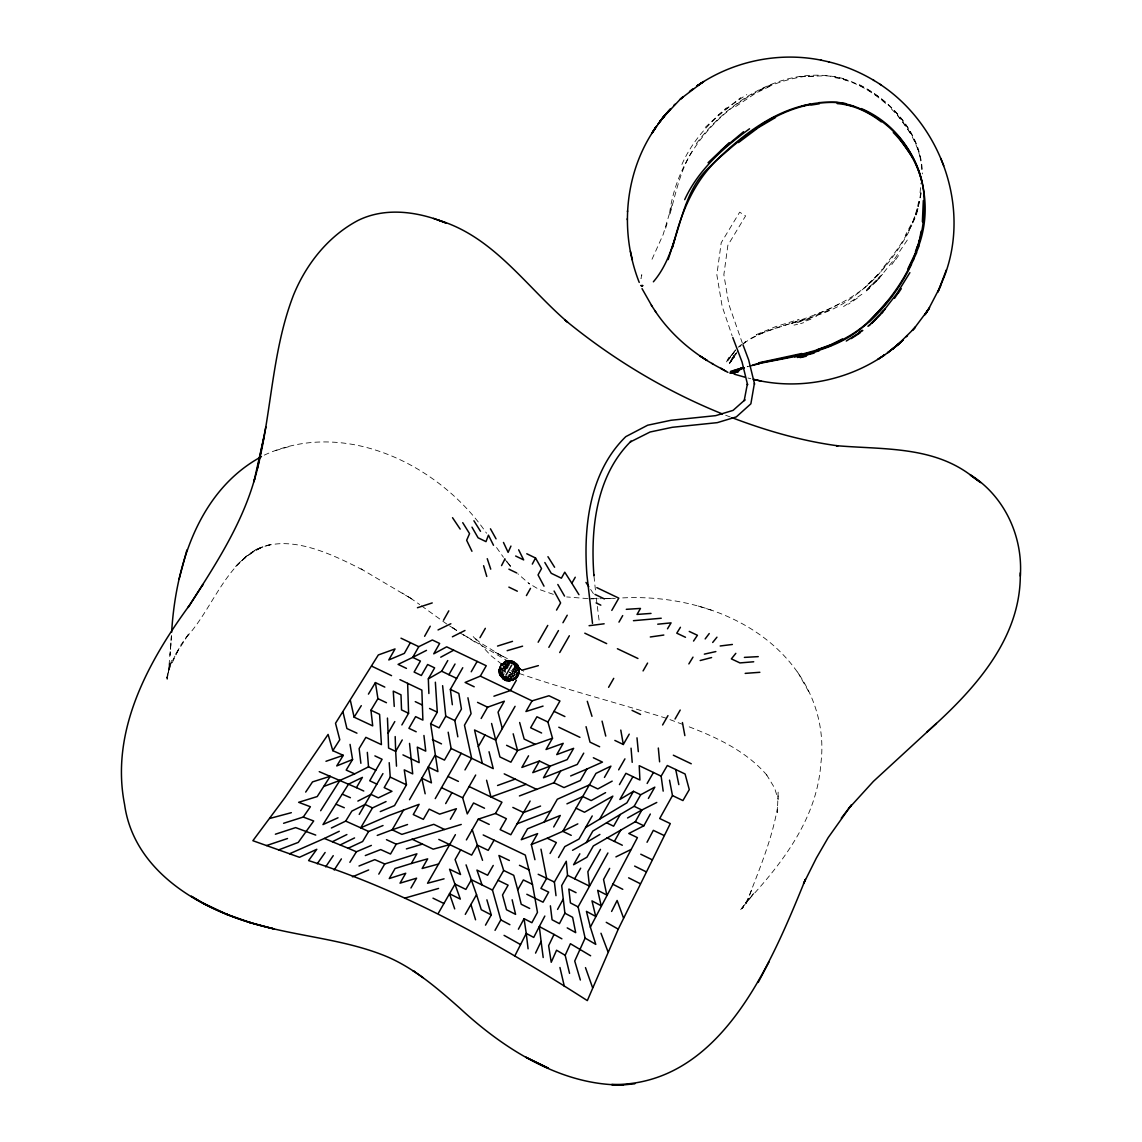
<?xml version="1.0" encoding="UTF-8"?>
<svg xmlns="http://www.w3.org/2000/svg" width="1142" height="1142" viewBox="0 0 1142 1142"><rect width="100%" height="100%" fill="white"/><g stroke="black" fill="none" stroke-linecap="round" stroke-linejoin="round"><path stroke-width="0.75" stroke-dasharray="5 3.75" d="M505.749 676.449C503.822 684.9 511.959 672.752 502.694 679.019L499.397 674.622L498.897 669.141C501.895 661.689 512.986 661.975 518.468 666.1C520.966 670.754 519.325 676.806 514.914 679.69C520.424 675.85 517.64 667.485 513.186 663.945C514 658.62 509.289 662.26 508.832 665.186C497.17 659.22 494.857 680.532 507.162 678.048C518.711 680.346 524.364 664.116 512.315 660.875M171.386 635.851L170.101 655.28L171.4 635.823M499.925 675.693C494.386 666.143 507.162 658.477 514.999 664.687C525.463 669.212 515.927 684.358 506.891 677.334L504.75 680.375L504.835 678.976M507.719 675.864L514.928 677.135L518.611 675.108L518.24 669.997L513.186 663.945C512.915 660.419 516.113 661.86 514 664.201L518.125 668.198L519.496 672.638L517.055 677.82L514.856 679.447C519.524 673.337 515.385 662.831 508.447 660.49C500.696 660.333 496.028 670.625 503.451 675.122L502.323 678.805L504.75 680.375M170.943 642.832L168.359 672.881L169.83 662.089L166.903 680.832L168.631 670.597M641.69 275.693L641.775 274.722L641.005 278.52L641.775 274.722M920.067 192.627L920.966 183.205M505.378 676.307L506.077 680.903L513.743 680.332C500.853 685.871 495.871 656.093 511.687 660.847L513.186 663.945L517.754 667.613L519.453 672.395L515.385 675.393L508.59 674.194M505.064 672.41L505.335 670.383L501.738 670.625L500.153 671.796L499.596 674.608C504.35 679.775 514.685 680.175 518.911 674.065L518.325 671.068L514.942 666.657L516.084 662.988L513.186 663.945C505.021 657.307 495.714 666.999 503.593 674.351C496.542 678.162 512.929 684.015 508.261 676.221L502.78 678.405L501.324 677.834L499.996 674.822L503.051 669.497L507.905 665.872L507.619 661.96L510.674 660.747L513.186 663.945L517.854 666.057L518.696 669.169L516.655 671.168L511.716 671.068L508.004 679.319L506.077 680.903L504.607 680.261M512.273 669.112L513.329 669.383C512.558 673.48 512.03 679.775 507.433 681.246L504.65 676.178M920.58 192.827C917.854 222.447 899.867 247.586 881.381 269.726M921.266 192.927L916.369 215.267L908.718 231.326M519.482 669.669C518.911 674.351 512.701 674.18 509.489 672.395M915.841 214.896L918.725 201.235M669.64 212.812C679.047 143.407 738.717 84.251 808.136 75.986M671.896 205.432L663.188 234.453L651.639 260.105M670.068 213.84C676.064 191.913 680.703 168.987 693.18 149.602M736.39 353.42L732.622 359.273L734.663 356.775M730.894 361.6L737.932 350.751M917.24 208.558L913.386 220.235L905.235 235.523M171.514 660.433L166.475 678.205L169.544 668.356L179.051 648.442L174.897 655.636L189.358 632.939L179.594 646.786M514.942 666.657L514.057 668.099L517.383 672.424L517.683 676.678C512.144 681.574 501.723 678.762 498.911 672.124L501.524 668.655L505.763 668.37L509.361 661.132L512.744 661.104M665.658 228.257L667.799 221.006M918.011 208.715L911.444 226.002M751.564 890.16L745.712 904.964C757.817 872.859 771.849 840.983 777.616 806.966L777.359 812.462L778.145 792.091L778.13 799.429L774.562 787.923L766.196 774.148L767.538 775.946C746.825 751.25 716.733 737.361 687.227 726.098M726.498 361.9L728.796 357.389M506.891 677.334L505.092 676.335L503.479 679.661L506.42 676.892M681.902 164.448C694.978 134.67 719.66 111.673 746.811 94.615M731.066 360.986L729.367 363.099L733.35 357.318L729.481 363.756L732.736 358.873M727.74 360.972L735.591 349.923L731.308 355.305M179.051 648.442L170.044 665.329L173.741 658.463M508.062 666.899L501.609 666.785L498.954 669.383C499.539 676.307 507.876 680.96 514.314 679.49L514.971 676.178L513.9 673.623L511.759 671.239L510.445 672.824C513.615 674.708 514.599 680.76 509.946 681.289M908.932 231.698C893.644 259.063 873.045 284.258 846.55 301.402C814.774 322.586 773.648 322.001 742.443 344.185M748.353 898.269L742.243 908.618L747.096 901.352L740.059 910.488L753.449 893.701L745.897 902.708C782.056 863.652 817.03 818.728 820.855 763.555C824.481 735.676 818.286 707.041 804.239 682.759C767.824 619.935 689.782 593.769 620.334 598.037M728.082 359.673L733.221 352.592M907.29 240.077L894.243 259.391L879.326 278.034M503.451 675.122L504.35 673.68M508.533 666.7L504.107 670.868L501.053 676.192L502.209 678.277L506.634 680.746M509.618 663.688L504.164 663.145L501.367 664.259C497.826 671.296 505.692 682.945 513.5 680.275C498.34 683.173 493.601 655.18 512.244 663.216L513.657 661.418M891.816 264.587L895.014 259.919M514.057 668.099L512.986 669.64L516.113 673.709L516.641 676.478L515.813 678.805L514.314 679.49M895.642 259.719L898.626 255.465M186.175 637.45C214.082 607.872 228.5 553.299 272.096 544.363C256.879 546.618 245.287 556.397 234.952 567.017L247.429 555.497L261.704 547.189L255.637 549.616L241.276 561.065C274.894 525.663 328.111 552.214 363.841 570.5L361.086 568.93L412.462 599.336L402.269 593.041M503.879 678.591L507.291 680.204L512.33 680.718C516.684 677.249 516.37 669.626 513.757 665.615M696.306 143.678C729.51 99.397 786.481 63.738 843.495 78.612M731.608 355.59L733.464 353.135M505.421 672.138C496.342 666.428 506.591 656.207 513.186 663.945L514.928 662.132M882.538 274.266L865.136 291.367M739.788 346.668L741.072 345.141L739.088 346.811M885.45 265.672C854.816 308.14 802.355 318.161 756.432 335.077M734.006 355.847L731.794 358.431L732.593 357.974M732.993 358.145L730.537 360.686M735.548 350.209L733.321 352.778L735.448 350.708M876.042 281.603L879.911 277.592M877.855 274.437L865.379 286.77M733.321 356.019L735.805 353.406M705.242 127.39L726.469 107.762M877.127 279.819L867.906 288.869M876.342 281.46L866.264 290.996M869.205 287.213L872.088 284.401M877.984 278.577L880.596 276.079M742.971 344.37L745.755 341.487L742.243 344.227M866.65 290.496L869.576 287.912M717.961 115.342L740.844 97.584M738.36 347.197L741.658 344.399M747.724 366.282L747.139 366.782L750.251 365.954M508.261 676.221C511.987 673.252 517.826 669.298 517.083 663.959L515.699 662.76M861.896 294.265L843.538 306.57M735.619 106.577L755.747 93.144L772.891 84.865M857.314 298.19L848.435 304.157M839.656 303.615L827.979 309.739L814.589 314.992M504.007 676.278L504.179 678.534M750.865 338.389L762.942 332.408M760.315 89.704L771.906 84.308M506.705 680.946C513.857 683.073 515.013 672.381 514.157 667.485L516.598 665.686L515.085 662.845M756.232 334.663L775.646 326.655L799.086 319.36M828.878 310.381L815.003 315.706M264.273 455.13C344.584 417.772 439.77 464.737 486.549 533.243M806.223 320.873L811.448 319.003M809.721 318.661L796.502 322.872L791.677 323.286L816.53 316.277M506.948 667.999L505.149 663.73L507.376 660.79L513.186 663.945L516.498 663.531C519.553 665.943 517.069 670.697 513.329 669.383M800.542 323.643L803.654 322.658M509.703 664.987L503.822 666.885L499.468 672.081L499.996 674.822L504.493 678.776M275.422 450.619L291.538 445.865M514.086 665.586C517.14 664.373 511.388 660.604 511.231 663.745M511.687 660.847L508.647 660.49L505.877 663.031L504.036 672.31L500.639 674.165L501.909 678.262M794.018 325.099L797.53 324.357M509.389 664.401L503.436 665.615L499.011 670.582C500.653 676.564 507.319 680.504 513.372 679.847M799.5 76.6L825.809 75.772A77.856 62.81 31 0 1 851.361 81.582C888.019 96.57 920.837 131.202 921.922 172.456M513.186 663.945L517.897 665.015L519.596 669.812M509.675 660.419C504.093 659.105 501.195 665.986 505.463 669.398M808.636 76.443L817.13 76.1M602.69 598.665L613.268 598.28M588.887 598.908L598.308 598.751M604.917 598.665L615.31 598.565M605.845 598.636L613.725 598.579M591.242 598.622L601.449 598.708M587.83 598.608L566.703 596.938M509.746 681.303L505.649 680.675M835.102 77.67C854.059 80.925 871.275 90.775 885.578 103.394M553.342 594.354L538.639 589.229L528.261 583.048L529.474 583.947L517.854 573.784M510.188 660.647L514.828 662.503M505.763 668.37L507.333 668.769M747.939 377.988L750.808 378.716M711.223 610.128L698.176 606.031M843.239 79.112L851.318 81.781M510.931 670.568C562.121 688.769 614.881 702.03 666.614 718.375M669.954 719.617L684.201 724.956M725.67 415.245L730.452 417.058M513.772 662.003L510.374 661.661L509.204 663.816M503.622 656.736L495.542 652.453L510.731 660.404L522.85 670.925L517.069 666.657L524.264 671.639L514.371 664.901M501.752 655.851L480.111 642.66L473.045 636.422L490.774 655.522L506.263 667.799M859.369 84.679C892.801 101.581 922.179 134.813 922.365 173.927M512.244 663.216L514 664.201M474.958 642.075L463.581 634.809L515.913 665.929L513.315 664.13M449.62 625.944L456.8 630.327L451.061 626.83M459.769 632.754L466.978 637.122M446.822 624.074L421.141 605.603M452.617 627.786L456.914 630.769M410.249 597.951L419.728 604.589M514.457 662.389L518.325 665.886C518.025 673.18 505.835 681.617 500.082 675.893M509.289 671.967L510.445 672.824M891.402 108.933C904.407 122.108 915.07 138.039 919.781 156.111M513.086 662.645L514.285 664.044M507.019 561.778L511.245 566.889M897.227 114.6L911.116 134.071M507.119 562.178L510.36 566.304M504.436 558.681L510.503 566.461M509.874 675.093L511.131 679.176L508.69 680.975L506.791 680.332L504.307 676.207M496.542 547.546L503.451 557.296M590.628 589.429L593.426 593.64M797.53 671.981L809.864 693.679M742.4 343.271L728.867 304.486L723.857 274.722L727.882 245.259L745.598 215.909L739.673 212.184L721.202 242.761L716.848 274.837L722.144 306.327L732.15 335.848M596.238 598.051L597.123 604.775M597.337 606.445L599.393 622.675M503.094 672.367L503.022 666.4L506.063 661.075C511.345 660.49 516.855 663.616 519.167 668.384C518.025 674.551 510.945 677.691 505.221 677.848L505.007 676.221M594.011 576.282L595.724 593.026M512.216 661.703L511.102 660.861L512.972 662.588L512.216 661.703"/><path stroke-width="1.5" d="M923.321 200.549L922.379 221.691M923.821 200.892C926.576 245.73 903.022 287.242 872.202 318.004C842.468 348.852 798.672 355.233 758.673 363.199M639.235 282.417C619.992 233.667 624.089 176.025 652.824 131.83M627.272 219.649L627.301 218.707M627.472 211.713L627.5 210.827M1020.277 572.856C1021.476 639.049 973.255 690.824 926.976 731.993M923.221 221.776L923.992 211.47M171.628 632.311C175.625 565.576 198.936 490.375 261.461 456.643M264.373 435.273L253.881 481.796C271.867 420.584 270.354 354.905 293.508 295.079C306.099 264.216 328.139 236.28 357.903 220.506C385.625 206.716 418.557 211.655 446.165 223.09L433.532 218.379M265.858 426.965L257.478 468.348M918.339 246.101L921.123 231.226M754.391 383.427L750.879 403.797L736.333 416.887L717.304 422.64L672.324 427.294L650.083 432.004L630.37 441.925L631.112 441.126C596.038 475.7 590.414 528.917 593.926 575.754L593.84 574.612M642.632 285.529L641.633 286.371L642.632 285.529L640.676 285.529M919.695 239.235L915.913 252.025L907.89 268.827M179.066 579.294L186.874 550.016M730.452 371.45L743.499 367.496L735.748 371.107M918.582 246.215C937.896 193.783 913.472 130.559 861.282 108.576M674.622 239.52L668.156 259.577M672.724 247.157C681.017 212.098 695.25 177.181 723.942 153.842C748.866 131.773 777.017 110.96 810.42 104.564M254.852 478.212C241.647 525.406 214.211 566.646 188.087 607.487L202.948 584.461L202.262 585.461M943.692 277.991L937.925 292.024L946.404 269.826M944.049 277.149C971.014 208.044 941.251 124.664 880.111 84.337M916.426 252.425L918.853 246.415M915.427 251.74L917.383 246.187M669.512 780.157L672.481 795.574L659.705 818.529L670.297 823.596L618.265 929.16L587.331 1000.606C499.525 944.434 408.393 892.402 308.597 860.597L316.791 849.291L299.475 857.299L252.882 840.712L285.129 797.344L328.097 734.434L332.793 750.665L343.285 755.333L336.733 765.925L352.564 759.516L350.052 744.398M914.014 258.263L916.669 252.696M940.651 285.9L928.532 309.182M510.945 546.076L508.119 552.371L503.479 542.45M569.558 973.369L565.176 955.297L570.415 943.72L590.628 955.783M911.33 264.073L914.228 258.592M607.915 852.988L578.095 906.905L585.118 938.082L574.726 961.036L580.35 980.022M535.555 953.099L541.108 941.465L539.309 926.547L544.834 916.055M483.194 834.959L525.306 855.087L532.457 884.322L537.468 912.344L531.887 922.707L524.064 918.696L526.248 933.399L533.728 937.425L539.309 926.547L554.027 934.427L548.631 945.676L551.229 962.278L556.554 950.23L565.176 955.297M684.7 199.65C698.262 169.858 723.557 147.675 749.537 128.789M634.838 1083.787L623.803 1084.871L611.641 1084.543C720.745 1086.285 770.879 964.119 805.424 879.397L803.554 883.665L816.359 858.07L828.15 837.671L851.418 804.967L841.311 818.143M514.642 956.282L526.248 933.399L528.089 948.816M585.118 938.082L595.781 944.377L590.371 927.161L637.407 837.628L628.799 833.489L643.86 825.794L650.326 814.032M611.612 911.444L617.123 900.481L623.518 917.982M911.53 264.43C898.183 291.338 879.34 316.263 854.416 333.421C824.538 354.206 787.452 357.103 752.978 364.898M501.552 565.604L504.978 558.866M555.997 895.685L554.384 882.038L566.275 861.254L567.531 875.3L561.693 885.564L564.89 913.2L559.437 923.65L552.071 919.767L550.387 905.806M532.315 564.105L535.527 558.01L526.776 553.756M758.202 982.42L769.023 961.907M647.029 842.268L653.338 830.348L664.059 835.487M518.397 929.203L524.064 918.696M609.657 868.348L603.561 879.511L606.816 895.043L597.68 890.303L601.192 905.792L591.984 900.881L595.724 916.441L586.431 911.359L590.371 927.161M557.582 909.417L563.149 899.225M495.028 930.359L500.824 919.895L492.473 890.061L503.665 870.461L498.94 855.486L509.375 860.483M424.61 636.294L430.248 626.216M909.888 272.652L896.955 293.494L882.095 312.708M579.836 853.802L573.57 864.751L586.931 857.214L593.355 845.937L635.337 821.712L641.875 809.992L656.778 802.455M410.363 642.66L404.339 653.381L388.794 659.948L395.032 648.942L378.33 654.951L335.52 723.271L339.788 739.731L332.793 750.665M607.016 837.843L614.396 841.411L620.948 829.706M485.493 925.148L491.26 914.899L486.892 899.839M474.201 686.785L465.122 682.445L480.325 676.121L486.249 665.757L446.665 646.829L433.732 653.838L439.641 643.474L432.361 639.991L418.771 646.686L412.719 657.392L398.087 664.387L406.452 668.384M443.524 620.22L448.806 610.856M600.478 849.377L587.859 871.703L589.458 886.106L567.531 875.3M526.419 595.582L530.488 588.387M648.385 798.444L654.823 787.138L640.691 794.761L634.153 806.295L620.263 814.489L613.625 826.194L606.545 822.797L592.855 831.048L586.274 842.539L572.542 850.305M578.965 594.682L571.828 583.248L575.254 577.238M529.688 908.461L521.209 904.25L517.726 889.846L523.364 879.94L532.457 884.322M574.654 878.755L580.678 868.191M556.525 610.085L560.622 602.919L554.098 591.042M562.949 622.718L567.231 615.224M611.798 610.399L618.807 598.137L596.852 587.645M618.964 622.133L622.704 615.595M465.279 914.371L476.528 894.657L466.064 864.865M640.691 794.761L633.467 791.306L626.901 802.826L585.575 827.565M428.878 693.494L428.336 678.862L434.631 667.87L427.636 664.516L421.341 675.507L414.118 672.053L420.413 661.061L412.719 657.392L426.494 650.369M359.216 814.403L382.941 773.605M402.255 739.93L395.674 751.407L396.502 766.154M428.336 678.862L441.654 671.225L447.764 660.547M389.208 762.67L390.236 777.088L384.197 787.623L391.949 791.32L378.316 797.858L370.979 794.389L357.86 801.084M448.906 674.694L455.03 664.016M479.983 637.664L485.336 628.343M425.167 793.79L421.812 778.244L431.433 782.841L428.25 766.981L437.886 771.592L430.634 723.814L437.3 712.18L435.359 682.202M452.346 704.714L450.362 689.383L462.767 667.727M409.535 743.413L412.719 773.891L404.254 769.851L406.452 784.839L394.532 805.595L380.272 811.591M442.611 685.685L445.765 716.22L439.099 727.868L430.634 723.814M471.232 671.767L477.156 661.418M409.507 799.714L434.831 755.504L444.466 760.101L451.119 748.481L448.178 732.208M457.814 736.818L454.844 720.573L461.439 709.068L458.827 693.422L450.362 689.383M435.245 798.601L461.211 753.306M481.153 718.489L487.62 707.198L504.35 701.202L498.055 712.194L502.294 728.596M505.963 675.193L511.702 665.172M445.68 803.597L451.947 792.662M464.98 769.922L471.646 758.288L464.48 725.184L471.075 713.664L467.92 697.776M482.352 763.413L478.327 746.625L484.993 734.991M516.398 680.175L510.474 690.525L493.915 696.206M538.153 642.218L547.76 625.416M410.949 887.991L416.587 878.184L400.028 883.166L405.724 873.259L389.279 878.541L395.089 868.52L411.334 863.495L416.901 853.802L384.74 863.966L378.801 874.13M450.362 819.257L456.386 808.722L439.656 814.132L429.206 809.136L423.354 819.356L413.276 814.546L419.128 804.325L388.765 815.616L360.701 827.822L345.698 821.098L331.394 827.993M484.522 808.236L473.545 802.983L467.278 813.918L462.667 797.773L475.686 775.033M515.071 706.327L495.699 740.102L499.925 756.946L510.902 762.199L517.569 750.565L552.5 738.217L547.903 722.015L559.951 701.002L548.974 695.749L532.072 700.86L480.325 676.121M548.845 647.343L558.467 630.555M455.401 834.659L427.551 883.251L444.067 878.826M532.072 700.86L525.948 711.523L543.05 706.099M559.737 652.539L569.344 635.766M472.217 829.706L477.356 845.151L471.66 855.101L460.683 849.848L455.087 859.598L460.54 874.501L449.563 869.233L460.326 899.097L449.505 893.743L454.702 908.904M466.379 839.912L478.255 819.171L495.5 813.475L501.952 802.226L469.105 786.524M438.243 913.414L455.03 884.108L465.879 889.404L471.403 879.754L492.473 890.061M528.546 755.804L521.88 767.438L539.438 761.015L550.144 766.139L567.174 759.616L573.641 748.324L556.739 754.619L563.206 743.328L546.033 749.509L552.5 738.217M494.086 840.155L488.234 850.362L477.356 845.151L482.538 860.311M539.438 761.015L532.772 772.649L550.144 766.139L543.478 777.773L577.252 764.441L583.719 753.149M493.23 865.45L487.634 875.243L476.942 870.09L482.067 884.964M530.131 801.056L510.831 834.745L500.125 829.62L506.391 818.686L495.5 813.475M519.424 795.945L553.913 782.755L560.579 771.121M608.6 687.298L613.739 678.348M534.941 859.698L531.344 844.552L537.611 833.617L521.266 839.727L527.533 828.792L560.279 815.474L553.699 826.965M544.063 822.354L557.31 799.243L589.386 784.897L597.837 788.936L612.183 781.128M593.355 757.746L602.448 762.099L586.888 769.037L580.293 780.543L563.991 787.58L553.913 782.755M643.074 670.925L647.585 663.074M550.073 853.502L556.34 842.568L547.246 838.214L531.344 844.552M558.524 857.542L564.805 846.607L578.994 839.056L592.227 815.945M604.432 777.431L610.913 766.139L595.967 773.391L562.792 831.305L547.246 838.214M614.853 740.43L623.318 744.484L629.242 734.135M618.65 769.836L624.945 758.859M599.507 819.428L612.854 796.117L584.49 812.247L576.025 808.193M619.449 784.611L625.916 773.32L639.92 780.015L639.22 765.682L661.132 776.16L663.188 791.135M632.925 776.66L619.878 799.471L633.467 791.306M647.143 783.469L653.452 772.477M401.87 724.942L408.579 713.279L407.637 683.344M403.64 809.935L392.177 829.82L377.245 835.416M662.603 724.97L667.956 715.634M675.05 719.017L680.218 710.053M395.189 736.561L395.674 751.407L388.58 748.039L388.08 733.178L394.804 721.573M461.24 824.453L396.217 844.181L390.521 854.016L380.686 849.577L365.312 855.558M661.132 776.16L667.313 765.511L685.086 774.005L689.283 789.622L682.93 800.571L672.481 795.574M319.246 771.664L356.404 787.637L362.414 777.388L348.553 784.126L322.972 824.595L338.003 817.786M386.067 801.556L372.492 807.908L360.701 827.822L368.623 831.462L383.027 825.523M368.623 831.462L362.628 841.511L348.153 848.249L324.357 838.456L289.597 853.759M667.499 628.814L671.068 622.875L657.735 624.203M350.38 700.489L354.106 717.162L372.706 725.898L370.95 710.238L377.916 698.647L375.418 682.602L384.811 687.099M352.564 759.516L346.197 770.079L354.662 773.862L368.538 766.839L375.789 770.236M368.423 694.122L375.418 682.602M688.854 663.916L692.994 657.135M345.698 821.098L351.864 811.077L365.126 804.439L372.492 807.908M349.895 862.324L356.404 851.761L371.364 845.408M354.662 773.862L339.945 780.371L320.659 810.72M680.432 627.286L676.778 633.182L685.486 637.279M354.106 717.162L361.286 705.656M283.601 823.282L303.244 817.058L310.396 806.737L298.647 802.312L317.219 796.559L330.281 776.26L312.523 781.899L305.685 792.077M656.579 126.048L653.381 131.002L661.461 119.467L657.949 124.221M924.777 314.964L927.975 310.01L914.185 328.468L897.926 344.513L900.396 342.414C861.468 377.688 804.81 392.034 753.791 379.43M926.005 313.051L929.031 308.411L925.491 313.822L926.476 312.323M334.192 870.004L341.387 858.898M651.797 133.428L656.207 126.634M925.163 314.378L929.559 307.583M898.311 293.151L901.266 288.655M894.514 298.348L897.698 293.565M189.429 605.346C147.718 662.331 110.174 731.351 124.564 804.396C133.928 872.345 201.863 910.688 262.631 926.105C302.173 936.583 343.571 939.866 381.942 954.641C411.934 966.103 436.415 987.487 460.14 1008.443C504.436 1049.569 562.292 1085.899 623.404 1084.9M693.537 641.062L697.419 635.28L689.24 631.426M325.684 866.849L333.236 855.658M317.248 863.752L325.127 852.489M658.506 123.479L666.214 113.772L661.789 118.996L665.144 114.985M705.171 638.92L709.239 633.553M712.694 642.461L716.948 637.193M735.819 653.352L731.365 658.877L739.945 662.917L753.706 661.775M888.248 300.86L868.22 322.329M885.307 308.911L869.033 325.656M848.549 808.679L873.416 781.371L936.426 723.414M662.56 118.069L680.518 98.954L702.102 82.581M882.666 312.151L872.202 322.843M879.911 314.707L870.689 323.8M674.951 104.25L673.866 105.349M906.405 336.762L907.49 335.662M708.054 162.735L729.238 142.636M880.782 313.522L883.366 310.881M653.381 281.803C682.017 248.471 676.164 196.395 710.652 165.918C742.186 134.313 781.171 103.223 827.921 102.337A77.856 71.075 52.7 0 1 853.302 106.02C892.473 119.896 924.249 158.41 924.149 200.921M872.345 322.658L875.529 319.646M735.12 370.936L744.341 367.681M720.773 150.715L743.57 131.715M898.026 344.456L887.605 352.75L898.026 344.456L892.816 348.895L896.813 345.541L893.729 348.124L894.714 347.282M738.489 142.564L758.488 127.533L775.504 117.526M867.906 326.269L870.047 324.571M689.482 91.46L693.008 88.805M862.81 330.481L846.279 341.058M859.027 332.508L862.11 330.309M860.083 332.879L851.19 338.617M883.151 355.861L884.65 354.862L878.441 358.973M702.93 82.038L696.706 86.15C732.579 61.225 778.616 51.504 821.455 60.241M698.205 85.15L697.491 85.621L703.686 81.567M877.67 359.445L883.865 355.39M879.254 358.431L880.025 357.931M606.545 822.797L620.263 814.489M763.013 123.522L774.504 116.912M586.274 842.539L599.907 834.445M627.558 817.972L641.875 809.992L634.153 806.295M605.588 792.648L591.171 800.571L582.72 796.531L566.932 803.854M440.741 657.192L453.688 650.198M842.468 338.931L830.762 344.727L817.344 349.652M452.389 636.808L464.965 630.484M332.436 841.697L346.882 834.545M577.823 823.867L562.792 831.305L571.243 835.359M615.923 856.885L631.026 849.477M340.259 844.923L354.562 837.928M438.043 629.941L450.862 623.732M324.357 838.456L339.26 831.276M814.16 353.078L797.43 357.446L819.271 350.722M570.657 775.946L586.888 769.037M352.421 876.828L368.68 869.947M738.346 371.678L733.706 372.834L737.818 371.45M359.016 866.007L374.79 859.641L384.74 863.966M550.644 810.877L517.098 823.796M737.232 371.336L739.502 370.451M831.662 345.284L817.758 350.294M278.719 849.876L298.276 842.396L313.693 820.984L303.244 817.058M540.566 806.052L523.55 812.547L512.844 807.423M323.8 786.438L339.945 780.371M732.45 371.022L736.961 369.951M739.202 369.223L742.885 367.881L737.075 369.651M526.077 784.326L490.974 796.973L486.578 780.243M497.555 785.496L515.185 779.115M739.773 368.795L743.499 367.496M407.537 824.524L392.177 829.82L401.87 834.374L433.803 824.338L444.509 829.463M325.97 761.286L343.285 755.333M266.571 845.551L287.513 838.528M417.444 607.744L432.233 602.919M275.379 834.217L295.65 827.607L315.734 835.087M805.267 356.004L800.97 356.989M497.541 646.072L512.501 641.347M406.395 848.906L422.469 844.095L433.203 849.177L449.705 844.609L460.683 849.848M405.21 897.997L438.557 888.447M731.794 373.077L734.549 372.449L730.123 373.02L738.175 371.578M732.75 371.278L734.806 370.679M507.162 650.683L522.579 646.172M411.334 863.495L427.665 858.855L422.14 868.491L438.585 864.009M522.137 670.168L538.382 665.615M750.251 365.954L759.43 363.627M806.323 356.204L800.171 357.603M269.783 818.443L291.324 812.69M700.174 660.533L711.594 657.549M735.962 372.235L730.123 373.02L732.008 373.02M758.474 362.856L801.812 353.506M801.855 106.106L810.192 104.25M704.343 654.138L715.848 651.582M812.462 352.907L799.186 356.49L794.347 356.675L810.22 352.55L802.683 355.034L806.695 354.734L799.186 356.49L802.997 356.061M733.835 372.792L735.919 372.335M743.67 368.181L738.66 369.637L741.044 369.323M810.92 105.107L819.328 103.794M650.298 636.979L663.816 635.038M589.086 625.702L604.147 623.789M720.174 645.987L732.379 644.459M633.453 620.691L661.232 618.236M745.184 673.38L759.858 672.295M651.011 613.411L637.036 614.425L640.491 608.429L626.287 609.328M818.957 102.609L836.958 102.223L845.465 103.479M744.384 657.392L758.245 656.636M731.451 372.82L733.735 372.52L732.878 372.449M641.733 285.843L642.503 285.943M837.172 103.579C853.417 104.764 868.548 112.03 881.296 121.88M828.335 61.768C847.05 66.222 864.865 74.173 880.882 84.822M753.178 379.287L760.857 380.985M820.57 60.055L829.235 61.953M845.237 104.179L853.274 106.292M745.069 377.245L734.092 374.119M437.486 219.878C493.03 235.937 525.82 286.271 567.574 322.115L564.905 319.974C612.312 358.945 665.529 391.021 722.486 413.975M732.051 417.672C766.239 430.705 801.684 440.955 838 445.837L836.429 445.666C881.524 449.591 930.644 445.922 969.287 474.13C1004.032 495.243 1023.061 535.912 1020.334 576.11M336.205 804.282L344.299 807.737M348.153 848.249L356.404 851.761M342.443 794.232L350.394 797.716M356.404 787.637L363.77 791.021M386.467 839.67L396.217 844.181M356.946 733.178L346.911 728.539L342.957 711.937M374.89 755.89L382.099 759.287L369.723 780.771L376.889 784.14M411.991 839.156L422.469 844.095M727.954 372.406L720.83 368.324L724.028 370.136L723.143 369.623M617.394 648.727L637.935 658.491M370.95 710.238L379.587 714.335L381.428 744.641L365.868 737.347L359.13 748.567L360.886 763.299M606.673 643.617L584.804 633.182M377.916 698.647L386.453 702.715M408.579 713.279L401.541 709.91L400.985 694.821L393.262 691.124L394.247 706.427M438.799 839.413L449.705 844.609M594.996 594.397L604.404 598.908M596.124 602.905L600.82 605.16M632.068 710.381L640.534 714.435M673.337 755.205L691.253 763.77M400.999 638.192L418.771 646.686M554.013 711.352L564.905 716.548M441.654 671.225L456.657 678.391M547.903 722.015L536.926 716.776L530.63 727.768L541.608 733.007M558.795 727.226L579.936 737.332M599.65 746.754L590.014 742.157L586.06 726.669M477.542 702.373L487.62 707.198M371.735 666.171L391.549 675.65M399.943 679.661L421.869 690.139L422.883 720.117L415.617 716.634L408.922 728.31L416.202 731.779M535.141 744.298L524.164 739.045L519.653 722.515M415.26 701.645L422.283 704.999M429.549 708.483L437.3 712.18M445.765 716.22L454.844 720.573M506.591 745.312L517.569 750.565L513.186 733.806M635.337 821.712L643.86 825.794M432.404 739.531L441.497 743.885M451.119 748.481L493.244 768.623L489.033 751.736M504.222 773.862L536.783 789.436M402.955 754.891L419.171 762.642L417.287 747.111L425.738 751.151L423.939 735.491M447.964 776.417L458.399 781.399M441.511 787.666L462.667 797.773M390.236 777.088L406.452 784.839M478.255 819.171L489.233 824.424M519.453 865.308L529.089 869.918M538.182 874.272L554.384 882.038M503.665 870.461L513.743 875.3L517.726 889.846M508.875 587.116L517.326 591.199M614.396 841.411L622.319 845.237M515.67 556.026L523.664 559.908L518.654 549.802M508.904 569.173L516.726 572.956M498.055 880.296L508.104 885.178L502.523 895L506.506 909.731L515.584 914.357L512.13 899.753M640.776 854.216L651.825 859.598M526.819 894.272L543.05 902.194L548.674 892.13L540.923 888.39L546.647 878.326L540.98 849.163M432.989 898.169L443.924 903.493M634.638 866.093L645.872 871.66M576.068 892.673L568.83 889.047L570.429 902.908L578.095 906.905M628.628 877.827L640.048 883.58M612.597 884.094L622.79 889.318M491.26 914.899L481.282 909.717L476.528 894.657M500.824 919.895L509.889 924.692M564.89 913.2L572.613 917.297L575.682 932.643L567.217 927.889M721.715 368.837C695.364 355.362 671.796 335.991 655.294 311.266M504.079 935.369L520.524 944.548M554.027 934.427L561.878 938.824M606.245 922.322L618.265 929.16M711.937 363.37L712.779 363.884M706.127 359.916L706.941 360.415L699.918 355.919L706.941 360.415M724.856 370.665L726.027 371.393M873.359 80.083L874.115 80.568M414.232 971.471L413.019 970.643L422.954 977.581M979.836 481.953L970.257 475.001L980.707 482.609M893.287 132.543C906.719 146.105 917.24 162.806 921.808 181.464M899.097 138.111L913.029 158.024M452.532 517.697L460.183 529.103M585.974 582.42L588.772 586.631M642.018 288.612L651.854 305.928M651.354 305.185L655.793 312.023M571.828 583.248L564.762 572.185L561.379 578.195L551.243 573.298L544.834 562.521M547.946 556.682L554.598 567.26M473.916 520.766L480.497 531.287M462.738 522.665L469.562 533.642L466.65 540.28L471.946 551.272M557.824 584.476L564.533 596.067M471.989 527.161L478.084 537.796L485.992 541.636L488.448 535.155L493.501 545.276M535.527 558.01L541.536 568.588L538.039 574.911L544.006 586.174M490.446 528.803L496.042 538.838M940.751 158.381L943.735 165.718M600.977 933.257L607.958 951.7M743.028 344.941L748.667 359.93L754.605 384.297M732.779 337.518L742.043 361.957L747.596 384.797L747.382 383.926L744.199 400.642L744.969 399.8L733.078 410.378L715.677 415.645L671.011 420.27L647.685 425.209L625.787 436.644C589.458 472.074 583.262 526.819 586.931 575.097L592.512 623.404M585.489 967.631L592.57 987.63M487.249 558.681L490.732 569.159M587.288 701.302L591.984 716.32M470.932 904.435L475.557 919.795M483.608 565.718L486.763 576.439M602.062 721.13L605.76 736.09M491.588 723.486L495.699 740.102L474.558 729.995L478.327 746.625M559.937 967.502L564.362 986.431M630.413 251.254L632.397 259.962M675.721 769.537L678.819 784.611M682.431 722.543L684.857 735.605M620.791 730.081L623.318 744.484M541.108 941.465L543.192 957.524M636.993 737.832L638.321 751.65M658.32 748.024L659.605 761.828M367.324 752.364L368.538 766.839M631.055 748.181L632.211 762.328M387.452 718.075L388.08 733.178M655.351 127.961L652.325 132.6L655.865 127.19L655.351 127.961M663.516 117.084L659.762 121.694L664.558 115.856L660.433 120.838L663.516 117.084M666.343 113.529L668.898 110.76L666.343 113.529M915.399 327.055L912.458 330.252L915.399 327.055M670.568 108.861L668.513 111.045L670.568 108.861M902.951 340.073L900.738 342.129L902.894 340.073M683.102 96.685L680.346 99.254L683.102 96.685M901.009 341.758L897.84 344.713L901.009 341.758M271.882 928.36C243.589 921.837 215.924 911.744 191.271 896.227L205.688 904.664L202.719 902.951L228.5 915.042L225.574 913.886L251.211 922.893L248.556 922.094L274.151 928.946L271.882 928.36M548.36 1068.198L526.119 1057.335L548.36 1068.198"/></g></svg>
